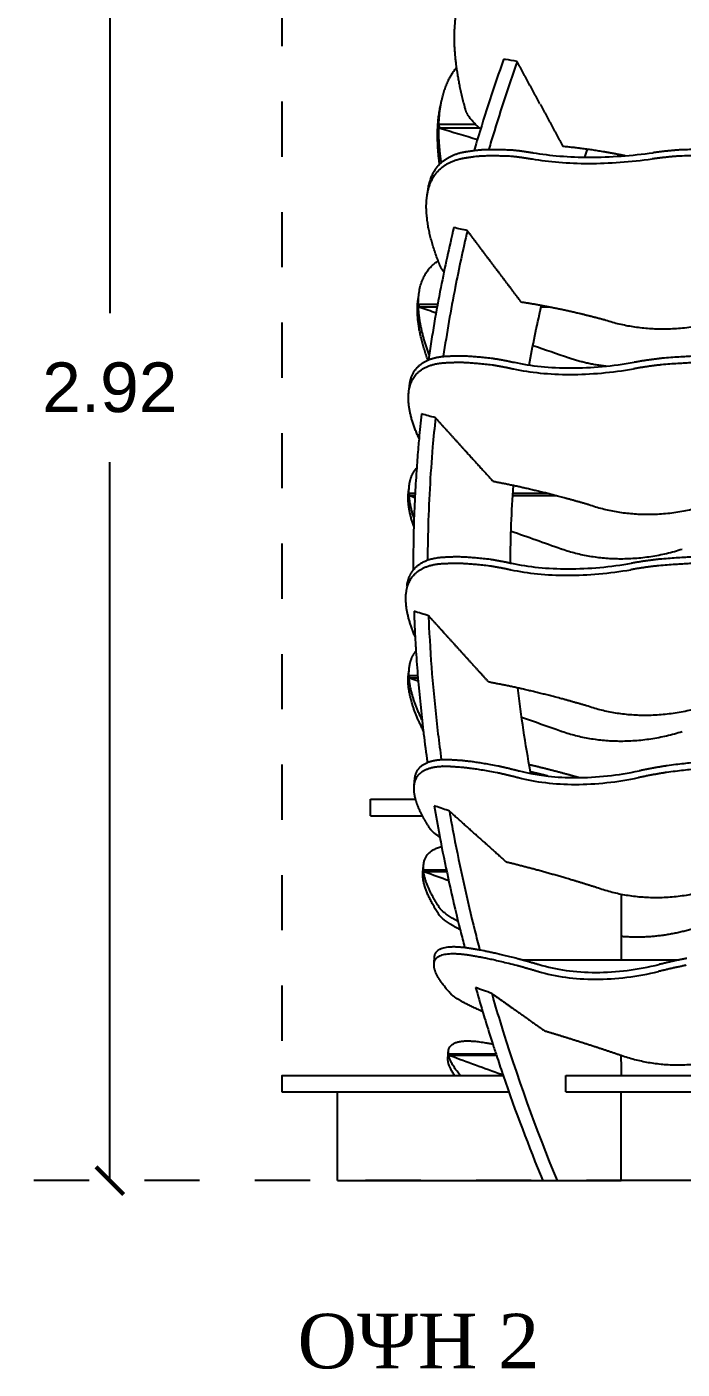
# Model space of a CAD drawing. Header units: metres. Extents: x -0.5 to 11.8, y -0.3 to 7.4.
# Drawn here: x 4.26 to 5.445, y -0.341 to 2.088 of the extents above; entities that cross this region are included whole.
import ezdxf

# ---------------------------------------------------------------- set-up
doc = ezdxf.new("R2010")
doc.units = ezdxf.units.M
doc.header["$MEASUREMENT"] = 0
doc.linetypes.add('HIDDEN', pattern=[9.525, 6.35, -3.175])
for name, color, linetype in [('a', 60, 'Continuous'), ('ΔΙΑΣΤΑΣΕΙΣ', 60, 'Continuous'), ('ΣΧΕΔΙΑ', 140, 'Continuous')]:
    doc.layers.add(name, color=color, linetype=linetype)
doc.styles.get("Standard").update_dxf_attribs({"font": 'swissel.ttf'})
doc.styles.add('style1', font='times.ttf')
doc.dimstyles.new('Copy of STANDARD_ACAD', dxfattribs={"dimtxt": 0.1, "dimasz": 0.1, "dimexe": 0.15, "dimexo": 0.0625, "dimgap": 0.09, "dimtad": 0, "dimtih": 1, "dimtoh": 1, "dimzin": 0, "dimdsep": 46, "dimtxsty": 'Standard', "dimblk": 'ARCHTICK', "dimcen": 0.09, "dimadec": 0, "dimazin": 0, "dimtfac": 1, "dimtofl": 0, "dimtmove": 0, "dimatfit": 3, "dimfxl": 1, "dimtolj": 1, "dimtzin": 0, "dimarcsym": 0})

# ---------------------------------------------------------------- blocks, each defined once
blk = doc.blocks.new('_ArchTick')
at = {"color": 0, "linetype": 'ByBlock', "const_width": 0.15}
blk.add_lwpolyline([(-0.5, -0.5), (0.5, 0.5)], dxfattribs=at)
blk = doc.blocks.new('*D7')
at = {"layer": 'Defpoints', "color": 0, "linetype": 'HIDDEN', "ltscale": 0.01, "transparency": 16777216}
for p in [(4.4096, 2.92), (5.8904, 2.92), (5.6346, 0)]:
    blk.add_point(p, dxfattribs=at)
at = {"layer": 'ΔΙΑΣΤΑΣΕΙΣ', "color": 0, "linetype": 'HIDDEN', "lineweight": -2, "ltscale": 0.01, "transparency": 16777216}
for p, q in [((5.8279, 2.92), (4.2596, 2.92)), ((5.5721, 0), (4.2596, 0))]:
    blk.add_line(p, q, dxfattribs=at)
at = {"layer": 'ΔΙΑΣΤΑΣΕΙΣ', "color": 0, "linetype": 'Continuous', "lineweight": -2, "ltscale": 0.01, "transparency": 16777216}
for p, q in [((4.4096, 2.92), (4.4096, 1.5702)), ((4.4096, 0), (4.4096, 1.3002))]:
    blk.add_line(p, q, dxfattribs=at)
at = {"layer": 'ΔΙΑΣΤΑΣΕΙΣ', "color": 0, "linetype": 'HIDDEN', "lineweight": -2, "ltscale": 0.01, "transparency": 16777216, "xscale": 0.05, "yscale": 0.05, "zscale": 0.05}
for p, rotation in [((4.4096, 2.92), 90), ((4.4096, 0), 270)]:
    blk.add_blockref('_ArchTick', p, dxfattribs=dict(at, rotation=rotation))
at = {"layer": 'ΔΙΑΣΤΑΣΕΙΣ', "color": 0, "linetype": 'HIDDEN', "lineweight": 5, "ltscale": 0.01, "transparency": 16777216, "insert": (4.4096, 1.4352), "char_height": 0.09, "attachment_point": 5}
blk.add_mtext('\\A1;2.92', dxfattribs=at)
blk = doc.blocks.new('*D14')
at = {"layer": 'a', "color": 0, "linetype": 'HIDDEN', "lineweight": -2, "ltscale": 0.01, "transparency": 16777216}
for p, q in [((4.7216, 0.253), (4.7216, 3.3452)), ((7.5378, 1.1612), (7.5378, 3.3452))]:
    blk.add_line(p, q, dxfattribs=at)
at = {"layer": 'a', "color": 0, "linetype": 'Continuous', "lineweight": -2, "ltscale": 0.01, "transparency": 16777216}
for p, q in [((4.7216, 3.1952), (5.9942, 3.1952)), ((7.5378, 3.1952), (6.4442, 3.1952))]:
    blk.add_line(p, q, dxfattribs=at)
at = {"layer": 'Defpoints', "color": 0, "linetype": 'HIDDEN', "ltscale": 0.01, "transparency": 16777216}
for p in [(7.5378, 3.1952), (7.5378, 1.0987), (4.7216, 0.1905)]:
    blk.add_point(p, dxfattribs=at)
at = {"layer": 'a', "color": 0, "linetype": 'HIDDEN', "lineweight": -2, "ltscale": 0.01, "transparency": 16777216, "xscale": 0.05, "yscale": 0.05, "zscale": 0.05, "rotation": 180}
blk.add_blockref('_ArchTick', (4.7216, 3.1952), dxfattribs=at)
at = {"layer": 'a', "color": 0, "linetype": 'HIDDEN', "lineweight": -2, "ltscale": 0.01, "transparency": 16777216, "xscale": 0.05, "yscale": 0.05, "zscale": 0.05}
blk.add_blockref('_ArchTick', (7.5378, 3.1952), dxfattribs=at)
at = {"layer": 'a', "color": 0, "linetype": 'HIDDEN', "lineweight": 5, "ltscale": 0.01, "transparency": 16777216, "insert": (6.2192, 3.1952), "char_height": 0.09, "attachment_point": 5}
blk.add_mtext('\\A1;2.82', dxfattribs=at)

msp = doc.modelspace()

# ---------------------------------------------------------------- linework, layer by layer
at = {"layer": 'ΣΧΕΔΙΑ'}
for points, weights in [([(5.037, 2.0148), (5.0284, 2.0766), (5.0382, 2.122)], [0.965268577074, 0.943550551444, 0.944179851184]), ([(5.01, 1.9557), (5.0179, 1.9917), (5.037, 2.0148)], [0.944190736871, 0.944828446804, 0.959682174911]), ([(5.0532, 1.9381), (5.042, 1.9786), (5.037, 2.0148)], [1, 0.978491986492, 0.965268577074]), ([(5.0062, 1.8395), (4.9979, 1.9008), (5.0078, 1.9457)], [0.964689832313, 0.943395782778, 0.944190739677]), ([(5.0048, 1.9112), (5.0055, 1.9353), (5.01, 1.9557)], [0.948023951173, 0.943829753662, 0.944190736871]), ([(5.0785, 1.9049), (5.0582, 1.9221), (5.0532, 1.9381)], [0.85474022884, 0.866737033381, 1]), ([(5.0094, 1.8426), (5.0038, 1.8796), (5.0048, 1.9112)], [0.967197105297, 0.953593829437, 0.948023951173]), ([(5.0803, 1.9035), (5.0794, 1.9042), (5.0785, 1.9049)], [0.853934365604, 0.854225815841, 0.85474022884]), ([(5.1352, 1.8543), (5.1536, 1.8526), (5.1736, 1.849)], [0.931709150307, 0.919797461204, 0.911534052656]), ([(5.1368, 1.8655), (5.1552, 1.8638), (5.1753, 1.8603)], [0.931709150307, 0.919797461204, 0.911534052656]), ([(5.4415, 1.8543), (5.4163, 1.8526), (5.3908, 1.849)], [0.931709150307, 0.919797461204, 0.911534052656]), ([(5.4432, 1.8655), (5.418, 1.8638), (5.3925, 1.8603)], [0.931709150307, 0.919797461204, 0.911534052656]), ([(4.9852, 1.7936), (4.9899, 1.825), (5.0096, 1.8428)], [0.944488214158, 0.942059292594, 0.957722824071]), ([(5.0037, 1.6644), (4.9766, 1.7351), (4.9835, 1.7823)], [0.993032639439, 0.948153955032, 0.944488189061]), ([(4.9692, 1.6079), (4.9751, 1.647), (5.004, 1.6646)], [0.944459949171, 0.941574139596, 0.96665127307]), ([(5.0078, 1.6542), (5.0057, 1.6593), (5.0037, 1.6644)], [1, 0.996400288016, 0.993032639439]), ([(5.0141, 1.6447), (5.0098, 1.6498), (5.0078, 1.6542)], [0.914824293117, 0.948278867261, 1]), ([(4.9677, 1.5857), (4.9676, 1.5975), (4.9692, 1.6079)], [0.948023951173, 0.945234568399, 0.944459949171]), ([(4.9851, 1.485), (4.9607, 1.5517), (4.9675, 1.5967)], [0.988679679681, 0.947803325056, 0.944459952014]), ([(4.9873, 1.4948), (4.9682, 1.5464), (4.9677, 1.5857)], [0.989638068341, 0.957414297316, 0.948023951173]), ([(5.5214, 1.5577), (5.4077, 1.5232), (5.3042, 1.5577)], [1, 0.942516937305, 1]), ([(5.1025, 1.4883), (5.1209, 1.4854), (5.1411, 1.481)], [0.931709150307, 0.919797461204, 0.911534052656]), ([(5.2404, 1.4892), (5.2414, 1.4889), (5.2423, 1.4886)], [1, 0.999995272665, 1]), ([(5.2424, 1.4885), (5.2742, 1.478), (5.3086, 1.4742)], [0.998890298943, 0.981286084859, 0.974897499644]), ([(5.4088, 1.4883), (5.3837, 1.4854), (5.3583, 1.481)], [0.931709150307, 0.919797461204, 0.911534052656]), ([(5.1011, 1.4765), (5.1195, 1.4737), (5.1397, 1.4692)], [0.931709150307, 0.919797461204, 0.911534052656]), ([(5.4074, 1.4765), (5.3823, 1.4737), (5.3569, 1.4692)], [0.931709150307, 0.919797461204, 0.911534052656]), ([(4.969, 1.3427), (4.9463, 1.3934), (4.9504, 1.4272)], [0.985698336571, 0.949467796765, 0.944839854478]), ([(4.9514, 1.2582), (4.9538, 1.2775), (4.9649, 1.29)], [0.944807465866, 0.942247115147, 0.949844881256]), ([(4.9509, 1.2434), (4.9505, 1.2512), (4.9514, 1.2582)], [0.948023951173, 0.945740791312, 0.944807465866]), ([(4.9599, 1.199), (4.9517, 1.2236), (4.9509, 1.2434)], [0.96843490203, 0.953843922386, 0.948023951173]), ([(5.4936, 1.223), (5.3806, 1.1868), (5.2764, 1.223)], [1, 0.942516937305, 1]), ([(5.2258, 1.1437), (5.2267, 1.1433), (5.2277, 1.143)], [1, 0.999995272665, 1]), ([(5.2278, 1.143), (5.3322, 1.1072), (5.4448, 1.143)], [0.998890298943, 0.943630057768, 0.998883460554]), ([(5.0978, 1.1247), (5.1154, 1.122), (5.1346, 1.1178)], [0.931709150307, 0.920333567753, 0.912285261158]), ([(5.1346, 1.1178), (5.1355, 1.1176), (5.1364, 1.1174)], [0.912285261158, 0.911905961913, 0.911534052656]), ([(5.4041, 1.1247), (5.379, 1.1219), (5.3536, 1.1174)], [0.931709150307, 0.919797461204, 0.911534052656]), ([(4.9471, 1.0754), (4.9492, 1.0932), (4.9588, 1.1053)], [0.94483987698, 0.942423523655, 0.948622132377]), ([(5.0964, 1.1129), (5.1148, 1.1101), (5.135, 1.1057)], [0.931709150307, 0.919797461204, 0.911534052656]), ([(5.4027, 1.1129), (5.3776, 1.1101), (5.3522, 1.1057)], [0.931709150307, 0.919797461204, 0.911534052656]), ([(4.9619, 0.9846), (4.9419, 1.0317), (4.9457, 1.0637)], [0.981695758072, 0.949205685774, 0.944839854478]), ([(4.9514, 0.9282), (4.9536, 0.9462), (4.9634, 0.9583)], [0.944807465866, 0.942420614876, 0.948861816211]), ([(4.9509, 0.9134), (4.9505, 0.9212), (4.9514, 0.9282)], [0.948023951173, 0.945740791312, 0.944807465866]), ([(4.9743, 0.8341), (4.9522, 0.88), (4.9509, 0.9134)], [0.992871654019, 0.957877357592, 0.948023951173]), ([(5.4889, 0.8594), (5.3759, 0.8233), (5.2717, 0.8594)], [1, 0.942516937305, 1]), ([(5.2258, 0.8137), (5.2267, 0.8133), (5.2277, 0.813)], [1, 0.999995272665, 1]), ([(5.2278, 0.813), (5.3322, 0.7772), (5.4448, 0.813)], [0.998890298943, 0.943630057768, 0.998883460554]), ([(4.9612, 0.7266), (4.9632, 0.7482), (4.9843, 0.7569)], [0.945202554626, 0.940425473151, 0.957582234549]), ([(5.1102, 0.7387), (5.1287, 0.7347), (5.149, 0.7294)], [0.931709150307, 0.919797461204, 0.911534052656]), ([(5.1113, 0.7509), (5.1299, 0.7469), (5.1501, 0.7416)], [0.931709150307, 0.919797461204, 0.911534052656]), ([(5.4165, 0.7387), (5.3915, 0.7347), (5.3662, 0.7294)], [0.931709150307, 0.919797461204, 0.911534052656]), ([(5.4177, 0.7509), (5.3926, 0.7469), (5.3673, 0.7416)], [0.931709150307, 0.919797461204, 0.911534052656]), ([(4.9628, 0.6905), (4.9591, 0.7038), (4.9601, 0.7144)], [0.955180354753, 0.94754790487, 0.945202540085]), ([(4.8814, 0.6905), (4.9206, 0.6905), (4.9631, 0.6905)], [1, 0.991722224563, 0.985582328098]), ([(4.9751, 0.6605), (4.9665, 0.6768), (4.9628, 0.6905)], [0.976840967657, 0.963137450214, 0.955180354753]), ([(4.8814, 0.6605), (4.9261, 0.6605), (4.9752, 0.6605)], [1, 0.990558009347, 0.983897543689]), ([(4.9897, 0.636), (4.9812, 0.6488), (4.9751, 0.6605)], [1, 0.986878832687, 0.976840967657]), ([(5.0065, 0.6216), (4.9939, 0.63), (4.9897, 0.636)], [0.870280887364, 0.903047685071, 1]), ([(4.9772, 0.5713), (4.9797, 0.5975), (5.0098, 0.6045)], [0.94517430051, 0.939471015116, 0.965904082384]), ([(5.0056, 0.4807), (4.9732, 0.5297), (4.976, 0.5591)], [1, 0.951680011257, 0.945174320186]), ([(4.9771, 0.562), (4.9767, 0.5669), (4.9772, 0.5713)], [0.948023951173, 0.946139203945, 0.94517430051]), ([(5.0067, 0.4929), (4.9794, 0.5343), (4.9771, 0.562)], [1, 0.958846675095, 0.948023951173]), ([(5.5079, 0.5301), (5.3958, 0.4926), (5.2907, 0.5301)], [1, 0.942516937305, 1]), ([(5.0399, 0.4688), (5.0137, 0.4832), (5.0067, 0.4929)], [0.853601478099, 0.850899666389, 1]), ([(5.0434, 0.454), (5.0132, 0.4699), (5.0056, 0.4807)], [0.855218320172, 0.837938548562, 1]), ([(5.3346, 0.4424), (5.4046, 0.4364), (5.4734, 0.4592)], [0.973114340058, 0.964098270852, 0.998883460554]), ([(4.997, 0.4046), (4.9986, 0.4287), (5.0517, 0.4221)], [0.945523548925, 0.936470586114, 0.98761668617]), ([(5.0273, 0.337), (4.9948, 0.3728), (4.9961, 0.3921)], [1, 0.952880985366, 0.945523543751]), ([(5.1461, 0.3897), (5.1647, 0.3847), (5.1851, 0.3785)], [0.931709150307, 0.919797461204, 0.911534052656]), ([(5.147, 0.4023), (5.1656, 0.3973), (5.186, 0.3911)], [0.931709150307, 0.919797461204, 0.911534052656]), ([(5.4524, 0.3897), (5.4275, 0.3847), (5.4023, 0.3785)], [0.931709150307, 0.919797461204, 0.911534052656]), ([(5.4533, 0.4023), (5.4283, 0.3973), (5.4032, 0.3911)], [0.931709150307, 0.919797461204, 0.911534052656]), ([(5.0841, 0.3061), (5.0381, 0.3258), (5.0273, 0.337)], [0.880949884259, 0.790212064376, 1]), ([(5.0331, 0.1905), (5.0203, 0.2095), (5.0212, 0.2216)], [0.970279150508, 0.950079300041, 0.945502746297]), ([(5.0223, 0.2288), (5.0219, 0.2316), (5.0221, 0.2341)], [0.948023951173, 0.946437456674, 0.945502718113]), ([(5.0434, 0.1905), (5.0245, 0.2138), (5.0223, 0.2288)], [0.984942805398, 0.956711539275, 0.948023951173]), ([(5.3347, 0.2262), (5.3328, 0.2269), (5.3308, 0.2276)], [0.997777005132, 0.998866136926, 1]), ([(5.5448, 0.2265), (5.4373, 0.1905), (5.3347, 0.2262)], [0.998286581511, 0.944486356356, 0.997777005132]), ([(4.7216, 0.1905), (4.7216, 0.1905), (5.0334, 0.1905)], [1, 0.848880531544, 0.853702493476]), ([(5.0334, 0.1905), (5.0752, 0.1905), (5.1212, 0.1905)], [0.853702493476, 0.854352261461, 0.857833620796]), ([(5.2347, 0.1905), (5.3882, 0.1905), (5.5618, 0.1905)], [0.870122251569, 0.891969698138, 0.942624853474]), ([(4.7216, 0.1605), (4.7216, 0.1605), (4.8219, 0.1605)], [1, 0.913080157471, 0.87774948492]), ([(4.8219, 0.1605), (4.9306, 0.1605), (5.1315, 0.1605)], [0.87774948492, 0.842447538732, 0.858650905255]), ([(5.2347, 0.1605), (5.3816, 0.1605), (5.5472, 0.1605)], [0.870128332036, 0.891007146232, 0.938186197069])]:
    msp.add_rational_spline(points, weights, degree=2, dxfattribs=at)
for points, degree, knots in [([(5.1218, 2.0291), (5.1048, 1.9812), (5.0869, 1.9265), (5.0704, 1.8702), (5.0687, 1.8645)], 3, [7.2709953, 7.2709953, 7.2709953, 7.2709953, 7.4471007, 7.466907, 7.466907, 7.466907, 7.466907]), ([(5.1465, 2.0255), (5.13, 1.9788), (5.1127, 1.9259), (5.0967, 1.8716), (5.0953, 1.8666)], 3, [7.275397, 7.275397, 7.275397, 7.275397, 7.4471007, 7.464482, 7.464482, 7.464482, 7.464482]), ([(5.1465, 2.0255), (5.1394, 2.0267), (5.1323, 2.0279), (5.1253, 2.0291), (5.1245, 2.0292), (5.1236, 2.0294), (5.1228, 2.0295)], 3, [0, 0, 0, 0, 0.0262863, 0.0262863, 0.0262863, 0.02939282, 0.02939282, 0.02939282, 0.02939282]), ([(5.1736, 1.849), (5.2036, 1.8439), (5.2386, 1.8409), (5.313, 1.8409), (5.3524, 1.8439), (5.3908, 1.849)], 3, [0, 0, 0, 0, 0.500337, 0.500337, 1.000843, 1.000843, 1.000843, 1.000843]), ([(5.1753, 1.8603), (5.2053, 1.8552), (5.2403, 1.8522), (5.3147, 1.8522), (5.354, 1.8552), (5.3925, 1.8603)], 3, [0, 0, 0, 0, 0.500337, 0.500337, 1.000843, 1.000843, 1.000843, 1.000843]), ([(5.0319, 1.7248), (5.0234, 1.6893), (5.0064, 1.6108), (4.9924, 1.5298), (4.986, 1.4854)], 3, [7.6248495, 7.6248495, 7.6248495, 7.6248495, 7.7428822, 7.88149, 7.88149, 7.88149, 7.88149]), ([(5.0565, 1.7192), (5.0486, 1.6855), (5.0325, 1.6109), (5.0192, 1.534), (5.0129, 1.4919)], 3, [7.6310653, 7.6310653, 7.6310653, 7.6310653, 7.7428822, 7.874764, 7.874764, 7.874764, 7.874764]), ([(5.1397, 1.4692), (5.1698, 1.4627), (5.2049, 1.459), (5.2793, 1.459), (5.3185, 1.4627), (5.3569, 1.4692)], 3, [0, 0, 0, 0, 0.500337, 0.500337, 1.000843, 1.000843, 1.000843, 1.000843]), ([(5.1411, 1.481), (5.1712, 1.4745), (5.2063, 1.4708), (5.2807, 1.4708), (5.3199, 1.4745), (5.3583, 1.481)], 3, [0, 0, 0, 0, 0.500337, 0.500337, 1.000843, 1.000843, 1.000843, 1.000843]), ([(4.9987, 1.3806), (4.9968, 1.363), (4.9903, 1.2953), (4.9855, 1.2092), (4.9845, 1.1406), (4.9844, 1.1231)], 3, [7.9897174, 7.9897174, 7.9897174, 7.9897174, 8.0434606, 8.196589, 8.2491891, 8.2491891, 8.2491891, 8.2491891]), ([(4.969, 1.3427), (4.9685, 1.3377), (4.967, 1.3203), (4.9656, 1.3027), (4.9647, 1.2902)], 3, [8.02833311, 8.02833311, 8.02833311, 8.02833311, 8.04346061, 8.08152457, 8.08152457, 8.08152457, 8.08152457]), ([(5.051, 1.3228), (5.0537, 1.3199), (5.0563, 1.317), (5.0796, 1.2913), (5.1028, 1.2657)], 2, [0, 0, 0, 0.0122942, 0.0122942, 0.1195417, 0.1195417, 0.1195417]), ([(4.9594, 1.1844), (4.9593, 1.1815), (4.9586, 1.155), (4.9584, 1.1285), (4.9585, 1.1049)], 3, [8.18779841, 8.18779841, 8.18779841, 8.18779841, 8.19658902, 8.26737565, 8.26737565, 8.26737565, 8.26737565]), ([(5.135, 1.1057), (5.1651, 1.0992), (5.2002, 1.0955), (5.2746, 1.0955), (5.3139, 1.0992), (5.3522, 1.1057)], 3, [0, 0, 0, 0, 0.500337, 0.500337, 1.000843, 1.000843, 1.000843, 1.000843]), ([(5.1364, 1.1174), (5.1665, 1.1109), (5.2016, 1.1072), (5.276, 1.1072), (5.3153, 1.1109), (5.3536, 1.1174)], 3, [0, 0, 0, 0, 0.500337, 0.500337, 1.000843, 1.000843, 1.000843, 1.000843]), ([(4.9599, 1.0304), (4.9602, 1.0211), (4.9608, 1.0058), (4.9616, 0.9906), (4.9619, 0.9846)], 3, [8.34193113, 8.34193113, 8.34193113, 8.34193113, 8.36997221, 8.38789842, 8.38789842, 8.38789842, 8.38789842]), ([(4.9862, 1.0224), (4.9864, 1.0157), (4.9894, 0.9438), (4.9969, 0.8565), (5.0072, 0.7776), (5.0093, 0.762)], 3, [8.3499859, 8.3499859, 8.3499859, 8.3499859, 8.3699722, 8.5665126, 8.6148472, 8.6148472, 8.6148472, 8.6148472]), ([(5.0951, 0.9022), (5.0678, 0.9323), (5.0406, 0.9623), (5.0399, 0.9631), (5.0391, 0.9639)], 2, [0, 0, 0, 0.1278358, 0.1278358, 0.1313166, 0.1313166, 0.1313166]), ([(4.967, 0.9093), (4.9668, 0.9093), (4.9665, 0.9093), (4.9599, 0.9093), (4.9532, 0.9093)], 2, [1.97571752, 1.97571752, 1.97571752, 1.97629065, 1.97629065, 1.9926493, 1.9926493, 1.9926493]), ([(4.9765, 0.8149), (4.9768, 0.8129), (4.9791, 0.7934), (4.9816, 0.774), (4.9841, 0.7568)], 3, [8.56026169, 8.56026169, 8.56026169, 8.56026169, 8.56651264, 8.62029869, 8.62029869, 8.62029869, 8.62029869]), ([(5.149, 0.7294), (5.1793, 0.7215), (5.2144, 0.7171), (5.2888, 0.7171), (5.328, 0.7215), (5.3662, 0.7294)], 3, [0, 0, 0, 0, 0.500337, 0.500337, 1.000843, 1.000843, 1.000843, 1.000843]), ([(5.2025, 0.7321), (5.2186, 0.7303), (5.2355, 0.7294), (5.29, 0.7294), (5.3291, 0.7338), (5.3673, 0.7416)], 3, [0.2675788, 0.2675788, 0.2675788, 0.2675788, 0.5003374, 0.5003374, 1.0008429, 1.0008429, 1.0008429, 1.0008429]), ([(4.9963, 0.6785), (4.9993, 0.6606), (5.0027, 0.6416), (5.0063, 0.6228), (5.0065, 0.6216)], 3, [8.70229548, 8.70229548, 8.70229548, 8.70229548, 8.75915076, 8.76277731, 8.76277731, 8.76277731, 8.76277731]), ([(5.0239, 0.6689), (5.0264, 0.6542), (5.0399, 0.5803), (5.0584, 0.4966), (5.0757, 0.4291), (5.0786, 0.4178)], 3, [8.712432, 8.712432, 8.712432, 8.712432, 8.7591508, 8.9482661, 8.9866697, 8.9866697, 8.9866697, 8.9866697]), ([(5.073, 0.6248), (5.0742, 0.6237), (5.0754, 0.6227), (5.1012, 0.5995), (5.1269, 0.5764)], 2, [-0.1237077, -0.1237077, -0.1237077, -0.1182167, -0.1182167, 0, 0, 0]), ([(5.0434, 0.454), (5.0436, 0.4533), (5.0462, 0.4427), (5.0489, 0.432), (5.0515, 0.4222)], 3, [8.94594769, 8.94594769, 8.94594769, 8.94594769, 8.94826614, 8.98172891, 8.98172891, 8.98172891, 8.98172891]), ([(5.186, 0.3911), (5.2164, 0.382), (5.2517, 0.3769), (5.3261, 0.3769), (5.3652, 0.382), (5.4032, 0.3911)], 3, [0, 0, 0, 0, 0.500337, 0.500337, 1.000843, 1.000843, 1.000843, 1.000843]), ([(5.1851, 0.3785), (5.2156, 0.3694), (5.2508, 0.3644), (5.3253, 0.3644), (5.3643, 0.3694), (5.4023, 0.3785)], 3, [0, 0, 0, 0, 0.500337, 0.500337, 1.000843, 1.000843, 1.000843, 1.000843]), ([(5.1004, 0.3387), (5.1051, 0.3223), (5.1404, 0.2038), (5.1809, 0.0919), (5.2187, 0)], 3, [9.0769079, 9.0769079, 9.0769079, 9.0769079, 9.1337025, 9.4905261, 9.4905261, 9.4905261, 9.4905261]), ([(5.1004, 0.3387), (5.1245, 0.3217), (5.1486, 0.3046), (5.1727, 0.2876), (5.1967, 0.2705)], 2, [-0.2179491, -0.2179491, -0.2179491, -0.1089745, -0.1089745, 0, 0, 0]), ([(5.084, 0.3063), (5.0856, 0.3008), (5.0916, 0.281), (5.0977, 0.2615), (5.1023, 0.2474)], 3, [9.11457331, 9.11457331, 9.11457331, 9.11457331, 9.13370251, 9.18386565, 9.18386565, 9.18386565, 9.18386565]), ([(5.0248, 0.2265), (5.0559, 0.2151), (5.0869, 0.2038), (5.118, 0.1925), (5.118, 0.1925), (5.118, 0.1925), (5.118, 0.1925), (5.1189, 0.1921), (5.1199, 0.1918), (5.1208, 0.1915)], 3, [-0.1057726, -0.1057726, -0.1057726, -0.1057726, -0.0005239, -0.0005239, -0.0005239, -0.0005222, -0.0005222, -0.0005222, 0.0025813, 0.0025813, 0.0025813, 0.0025813]), ([(5.1091, 0.2265), (5.1127, 0.2153), (5.1164, 0.2042), (5.1202, 0.1931), (5.1205, 0.1922), (5.1208, 0.1914), (5.1211, 0.1905)], 3, [9.20883133, 9.20883133, 9.20883133, 9.20883133, 9.24895937, 9.24895937, 9.24895937, 9.25217517, 9.25217517, 9.25217517, 9.25217517])]:
    msp.add_open_spline(points, degree=degree, knots=knots, dxfattribs=at)
for points, degree in [([(5.122, 2.0297), (5.1221, 2.0294), (5.1223, 2.029)], 2), ([(5.1877, 1.9487), (5.1671, 1.9871), (5.1465, 2.0255)], 2), ([(5.1878, 1.9485), (5.2085, 1.9101), (5.2292, 1.8716)], 2), ([(5.0716, 1.9112), (5.0382, 1.9112), (5.0048, 1.9112)], 2), ([(5.0068, 1.9049), (5.0058, 1.9081), (5.0048, 1.9112)], 2), ([(5.0789, 1.9049), (5.0429, 1.9049), (5.0068, 1.9049)], 2), ([(5.0068, 1.9049), (5.0294, 1.8981), (5.052, 1.8912), (5.0745, 1.8843)], 3), ([(5.2689, 1.8522), (5.2706, 1.857), (5.2723, 1.8617), (5.274, 1.8665)], 3), ([(5.0565, 1.7192), (5.0483, 1.7211), (5.0401, 1.723), (5.0319, 1.7248)], 3), ([(5.1051, 1.6547), (5.0808, 1.6869), (5.0565, 1.7192)], 2), ([(5.154, 1.5898), (5.1296, 1.6222), (5.1053, 1.6545)], 2), ([(5.0027, 1.5857), (4.9852, 1.5857), (4.9677, 1.5857)], 2), ([(4.97, 1.5809), (4.9689, 1.5833), (4.9677, 1.5857)], 2), ([(5.0018, 1.5809), (4.9859, 1.5809), (4.97, 1.5809)], 2), ([(4.97, 1.5809), (4.9801, 1.5775), (4.9901, 1.5741), (5.0002, 1.5707)], 3), ([(5.1682, 1.4761), (5.1746, 1.5113), (5.1818, 1.5463), (5.1898, 1.5809)], 3), ([(5.1898, 1.5809), (5.19, 1.5818), (5.1902, 1.5827), (5.1904, 1.5837)], 3), ([(5.2052, 1.5809), (5.1975, 1.5809), (5.1898, 1.5809)], 2), ([(5.1749, 1.5116), (5.1968, 1.5042), (5.2186, 1.4967), (5.2404, 1.4892)], 3), ([(4.9735, 1.3875), (4.9718, 1.3726), (4.9703, 1.3577), (4.969, 1.3427)], 3), ([(4.9987, 1.3806), (4.9903, 1.3829), (4.9819, 1.3852), (4.9735, 1.3875)], 3), ([(5.0505, 1.3234), (5.0246, 1.352), (4.9987, 1.3806)], 2), ([(5.0503, 1.323), (5.0507, 1.3229), (5.051, 1.3228)], 2), ([(4.9647, 1.2902), (4.9636, 1.2747), (4.9626, 1.2591), (4.9618, 1.2435)], 3), ([(4.9619, 1.2434), (4.9564, 1.2434), (4.9509, 1.2434)], 2), ([(4.9532, 1.2393), (4.952, 1.2413), (4.9509, 1.2434)], 2), ([(4.9616, 1.2393), (4.9574, 1.2393), (4.9532, 1.2393)], 2), ([(4.9532, 1.2393), (4.956, 1.2384), (4.9587, 1.2374), (4.9615, 1.2365)], 3), ([(4.9616, 1.2396), (4.9616, 1.2387), (4.9615, 1.2378), (4.9615, 1.237)], 3), ([(4.9618, 1.2434), (4.9618, 1.2421), (4.9617, 1.2409), (4.9616, 1.2396)], 3), ([(4.9618, 1.2435), (4.9618, 1.2435), (4.9618, 1.2434), (4.9618, 1.2434)], 3), ([(5.1344, 1.1179), (5.1345, 1.1646), (5.1364, 1.2114), (5.1399, 1.2578)], 3), ([(5.2177, 1.2393), (5.1783, 1.2393), (5.1388, 1.2393)], 2), ([(5.2026, 1.2434), (5.1708, 1.2434), (5.139, 1.2434)], 2), ([(4.9615, 1.237), (4.9606, 1.2195), (4.9599, 1.202), (4.9594, 1.1844)], 3), ([(5.1355, 1.1756), (5.1656, 1.165), (5.1957, 1.1544), (5.2258, 1.1437)], 3), ([(4.9862, 1.0224), (4.9774, 1.0251), (4.9686, 1.0278), (4.9599, 1.0304)], 3), ([(5.0391, 0.9639), (5.0126, 0.9932), (4.9862, 1.0224)], 2), ([(4.9619, 0.9846), (4.9623, 0.9759), (4.9629, 0.9671), (4.9634, 0.9583)], 3), ([(4.9634, 0.9583), (4.9644, 0.9422), (4.9656, 0.926), (4.9669, 0.9099)], 3), ([(4.9667, 0.9134), (4.9588, 0.9134), (4.9509, 0.9134)], 2), ([(4.9532, 0.9093), (4.952, 0.9113), (4.9509, 0.9134)], 2), ([(4.9532, 0.9093), (4.958, 0.9077), (4.9627, 0.906), (4.9674, 0.9044)], 3), ([(4.9669, 0.9099), (4.9669, 0.9098), (4.967, 0.9096), (4.967, 0.9094)], 3), ([(4.967, 0.9094), (4.9696, 0.8777), (4.9728, 0.8462), (4.9765, 0.8149)], 3), ([(5.1706, 0.7399), (5.1613, 0.79), (5.1536, 0.8407), (5.1477, 0.8918)], 3), ([(5.1545, 0.8389), (5.1782, 0.8305), (5.202, 0.8221), (5.2258, 0.8137)], 3), ([(5.1501, 0.7416), (5.1569, 0.7399), (5.1639, 0.7383), (5.1711, 0.7369)], 3), ([(5.1711, 0.7369), (5.1709, 0.7379), (5.1708, 0.7389), (5.1706, 0.7399)], 3), ([(5.1711, 0.7369), (5.1812, 0.7349), (5.1917, 0.7333), (5.2025, 0.7321)], 3), ([(4.9601, 0.7144), (4.9607, 0.7205), (4.9612, 0.7266)], 2), ([(4.8814, 0.6605), (4.8814, 0.6755), (4.8814, 0.6905)], 2), ([(5.0214, 0.6698), (5.013, 0.6727), (5.0046, 0.6756), (4.9963, 0.6785)], 3), ([(5.0239, 0.6689), (5.0231, 0.6692), (5.0222, 0.6695), (5.0214, 0.6698)], 3), ([(5.073, 0.6248), (5.0484, 0.6469), (5.0239, 0.6689)], 2), ([(5.0065, 0.6216), (5.0076, 0.6159), (5.0087, 0.6102), (5.0098, 0.6045)], 3), ([(5.0098, 0.6045), (5.0199, 0.5534), (5.0311, 0.5032), (5.0434, 0.454)], 3), ([(4.976, 0.5591), (4.9761, 0.5606), (4.9772, 0.5713)], 2), ([(5.0185, 0.562), (4.9978, 0.562), (4.9771, 0.562)], 2), ([(4.9796, 0.5588), (4.9784, 0.5604), (4.9771, 0.562)], 2), ([(5.0192, 0.5588), (4.9994, 0.5588), (4.9796, 0.5588)], 2), ([(4.9796, 0.5588), (4.9941, 0.5537), (5.0085, 0.5485), (5.023, 0.5433)], 3), ([(5.3346, 0.5183), (5.3346, 0.4589), (5.3346, 0.3995)], 2), ([(4.9961, 0.3921), (4.9966, 0.3983), (4.997, 0.4046)], 2), ([(5.1574, 0.3994), (5.2984, 0.3994), (5.4394, 0.3994)], 2), ([(5.0713, 0.3495), (5.0755, 0.335), (5.0797, 0.3206), (5.084, 0.3063)], 3), ([(5.1004, 0.3387), (5.0907, 0.3423), (5.081, 0.3459), (5.0713, 0.3495)], 3), ([(5.1004, 0.3387), (5.1229, 0.3228), (5.1454, 0.3069)], 2), ([(5.1023, 0.2474), (5.1045, 0.2404), (5.1068, 0.2334), (5.1091, 0.2265)], 3), ([(5.0212, 0.2216), (5.0216, 0.2278), (5.022, 0.2341)], 2), ([(5.0248, 0.2265), (5.0235, 0.2277), (5.0223, 0.2288)], 2), ([(5.0237, 0.2288), (5.023, 0.2288), (5.0223, 0.2288)], 2), ([(5.0231, 0.2285), (5.0229, 0.2286), (5.0226, 0.2287), (5.0223, 0.2288)], 3), ([(5.1083, 0.2288), (5.066, 0.2288), (5.0237, 0.2288)], 2), ([(5.1091, 0.2265), (5.0669, 0.2265), (5.0248, 0.2265)], 2), ([(5.3342, 0.2264), (5.3343, 0.2144), (5.3345, 0.2024), (5.3346, 0.1905)], 3), ([(4.7216, 0.1605), (4.7216, 0.1755), (4.7216, 0.1905)], 2), ([(5.1211, 0.1904), (5.1435, 0.1248), (5.1675, 0.0614), (5.1927, 0)], 3), ([(5.2346, 0.1605), (5.2346, 0.1755), (5.2346, 0.1905)], 2), ([(4.8216, 0), (4.8216, 0.0802), (4.8216, 0.1605)], 2), ([(5.3346, 0), (5.3346, 0.0802), (5.3346, 0.1605)], 2), ([(4.8216, 0), (5.0072, 0), (5.1929, 0)], 2), ([(5.1927, 0), (5.2057, 0), (5.2187, 0)], 2), ([(5.2187, 0), (5.2766, 0), (5.3346, 0)], 2), ([(5.6346, 0), (5.4846, 0), (5.3346, 0)], 2)]:
    msp.add_open_spline(points, degree=degree, dxfattribs=at)
for points, weights, degree, knots in [([(5.3412, 1.8548), (5.323, 1.8586), (5.3052, 1.8616), (5.2663, 1.8683), (5.2292, 1.8716)], [0.999934983429, 0.999695715267, 1, 0.996990794624, 0.996570545408], 2, [2.7634322, 2.7634322, 2.7634322, 2.8346643, 2.8346643, 2.9902102, 2.9902102, 2.9902102]), ([(4.9835, 1.7823), (4.9923, 1.842), (5.0523, 1.851), (5.0601, 1.8522), (5.0678, 1.8533), (5.0879, 1.8564), (5.1352, 1.8543)], [0.944488189061, 0.939895230062, 1, 1, 1, 0.970376548073, 0.948940508878], 2, [3.5422444, 3.5422444, 3.5422444, 3.7990306, 3.7990306, 3.8560209, 3.8560209, 3.9482049, 3.9482049, 3.9482049]), ([(5.0096, 1.8428), (5.0267, 1.8581), (5.054, 1.8623), (5.0617, 1.8634), (5.0694, 1.8646), (5.0895, 1.8676), (5.1368, 1.8655)], [0.957722824071, 0.971679402227, 1, 1, 1, 0.970376548073, 0.948940508878], 2, [3.6780362, 3.6780362, 3.6780362, 3.7990306, 3.7990306, 3.8560209, 3.8560209, 3.9482049, 3.9482049, 3.9482049]), ([(5.8426, 1.6684), (5.7501, 1.8341), (5.5668, 1.851), (5.5542, 1.8522), (5.5415, 1.8533), (5.5086, 1.8564), (5.4415, 1.8543)], [0.990427126778, 0.893335573465, 1, 1, 1, 0.970376548073, 0.948940508878], 2, [3.3433272, 3.3433272, 3.3433272, 3.7990306, 3.7990306, 3.8560209, 3.8560209, 3.9482049, 3.9482049, 3.9482049]), ([(5.612, 1.8555), (5.5904, 1.8602), (5.5684, 1.8623), (5.5558, 1.8634), (5.5432, 1.8646), (5.5103, 1.8676), (5.4432, 1.8655)], [0.975317700882, 0.985871370178, 1, 1, 1, 0.970376548073, 0.948940508878], 2, [3.7386687, 3.7386687, 3.7386687, 3.7990306, 3.7990306, 3.8560209, 3.8560209, 3.9482049, 3.9482049, 3.9482049]), ([(5.3042, 1.5577), (5.2836, 1.5632), (5.2635, 1.5681), (5.2065, 1.5818), (5.154, 1.5898)], [1, 0.999659318534, 1, 0.995644828529, 0.996712556554], 2, [2.7549118, 2.7549118, 2.7549118, 2.8346643, 2.8346643, 3.0597832, 3.0597832, 3.0597832]), ([(4.9513, 1.4331), (4.9514, 1.4351), (4.9516, 1.4371), (4.9518, 1.439), (4.9545, 1.4615), (4.966, 1.4771), (4.986, 1.4854)], [1, 1, 1, 1, 0.996765951692, 1.00446756279, 1.0231048333], 3, [3.5191036, 3.5191036, 3.5191036, 3.5191036, 3.5341918, 3.5341918, 3.5341918, 3.7119335, 3.7119335, 3.7119335, 3.7119335]), ([(4.986, 1.4854), (5.0002, 1.4913), (5.0197, 1.4922), (5.0273, 1.4925), (5.035, 1.4929), (5.0551, 1.4937), (5.1025, 1.4883)], [0.966670244833, 0.979613578335, 1, 1, 1, 0.970376548073, 0.948940508878], 2, [3.7119335, 3.7119335, 3.7119335, 3.7990306, 3.7990306, 3.8560209, 3.8560209, 3.9482049, 3.9482049, 3.9482049]), ([(5.7366, 1.4263), (5.6488, 1.4892), (5.5341, 1.4922), (5.5214, 1.4925), (5.5088, 1.4929), (5.4759, 1.4937), (5.4088, 1.4883)], [0.947477100753, 0.930556951031, 1, 1, 1, 0.970376548073, 0.948940508878], 2, [3.5023484, 3.5023484, 3.5023484, 3.7990306, 3.7990306, 3.8560209, 3.8560209, 3.9482049, 3.9482049, 3.9482049]), ([(4.9504, 1.4272), (4.9564, 1.4777), (5.0182, 1.4804), (5.0259, 1.4807), (5.0336, 1.4811), (5.0537, 1.482), (5.1011, 1.4765)], [0.944839854478, 0.938010489375, 1, 1, 1, 0.970376548073, 0.948940508878], 2, [3.5341923, 3.5341923, 3.5341923, 3.7990306, 3.7990306, 3.8560209, 3.8560209, 3.9482049, 3.9482049, 3.9482049]), ([(5.82, 1.3245), (5.726, 1.4753), (5.5327, 1.4804), (5.52, 1.4807), (5.5074, 1.4811), (5.4745, 1.482), (5.4074, 1.4765)], [1, 0.888324260259, 1, 1, 1, 0.970376548073, 0.948940508878], 2, [3.3219173, 3.3219173, 3.3219173, 3.7990306, 3.7990306, 3.8560209, 3.8560209, 3.9482049, 3.9482049, 3.9482049]), ([(5.2764, 1.223), (5.2556, 1.2291), (5.2354, 1.2346), (5.1659, 1.2535), (5.1033, 1.2651)], [1, 0.999659318534, 1, 0.994725284399, 0.99740518326], 2, [2.7549118, 2.7549118, 2.7549118, 2.8346643, 2.8346643, 3.1073144, 3.1073144, 3.1073144]), ([(4.9594, 1.1844), (4.9511, 1.2083), (4.9478, 1.2292), (4.9499, 1.2464), (4.9502, 1.2484), (4.9505, 1.2503), (4.9509, 1.2522)], [0.970195722989, 0.955572570251, 0.947109821414, 0.944807476477, 0.944807476477, 0.944807476477, 0.944807476477], 3, [3.3975841, 3.3975841, 3.3975841, 3.3975841, 3.5348277, 3.5348277, 3.5348277, 3.5506328, 3.5506328, 3.5506328, 3.5506328]), ([(4.9457, 1.0637), (4.9517, 1.1142), (5.0136, 1.1169), (5.0212, 1.1172), (5.0289, 1.1175), (5.049, 1.1184), (5.0964, 1.1129)], [0.944839854478, 0.938010489375, 1, 1, 1, 0.970376548073, 0.948940508878], 2, [3.5341923, 3.5341923, 3.5341923, 3.7990306, 3.7990306, 3.8560209, 3.8560209, 3.9482049, 3.9482049, 3.9482049]), ([(4.9588, 1.1053), (4.9759, 1.1269), (5.015, 1.1286), (5.0227, 1.129), (5.0303, 1.1293), (5.0504, 1.1302), (5.0978, 1.1247)], [0.948622132377, 0.95994303711, 1, 1, 1, 0.970376548073, 0.948940508878], 2, [3.6278949, 3.6278949, 3.6278949, 3.7990306, 3.7990306, 3.8560209, 3.8560209, 3.9482049, 3.9482049, 3.9482049]), ([(5.8121, 0.9661), (5.7172, 1.1119), (5.528, 1.1169), (5.5154, 1.1172), (5.5027, 1.1175), (5.4698, 1.1184), (5.4027, 1.1129)], [0.995828866628, 0.890450301738, 1, 1, 1, 0.970376548073, 0.948940508878], 2, [3.3310004, 3.3310004, 3.3310004, 3.7990306, 3.7990306, 3.8560209, 3.8560209, 3.9482049, 3.9482049, 3.9482049]), ([(5.6997, 1.0832), (5.6224, 1.1262), (5.5294, 1.1286), (5.5168, 1.129), (5.5041, 1.1293), (5.4712, 1.1302), (5.4041, 1.1247)], [0.94418814536, 0.942956877031, 1, 1, 1, 0.970376548073, 0.948940508878], 2, [3.5553247, 3.5553247, 3.5553247, 3.7990306, 3.7990306, 3.8560209, 3.8560209, 3.9482049, 3.9482049, 3.9482049]), ([(4.9766, 0.8148), (4.9559, 0.8555), (4.9467, 0.89), (4.9499, 0.9164), (4.9502, 0.9184), (4.9505, 0.9203), (4.9509, 0.9222)], [0.99893503366, 0.966383348496, 0.948340829435, 0.944807476477, 0.944807476477, 0.944807476477, 0.944807476477], 3, [3.3242032, 3.3242032, 3.3242032, 3.3242032, 3.5348277, 3.5348277, 3.5348277, 3.5506328, 3.5506328, 3.5506328, 3.5506328]), ([(5.2717, 0.8594), (5.2509, 0.8655), (5.2307, 0.8711), (5.1592, 0.8905), (5.0951, 0.9022)], [1, 0.999659318534, 1, 0.994574455231, 0.997564949498], 2, [2.7549118, 2.7549118, 2.7549118, 2.8346643, 2.8346643, 3.1151108, 3.1151108, 3.1151108]), ([(4.9843, 0.7569), (5.0009, 0.7637), (5.0283, 0.7619), (5.036, 0.7614), (5.0437, 0.7609), (5.0638, 0.7596), (5.1113, 0.7509)], [0.957582234549, 0.971536388918, 1, 1, 1, 0.970376548073, 0.948940508878], 2, [3.6774253, 3.6774253, 3.6774253, 3.7990306, 3.7990306, 3.8560209, 3.8560209, 3.9482049, 3.9482049, 3.9482049]), ([(5.6704, 0.7485), (5.6097, 0.7646), (5.5428, 0.7619), (5.5301, 0.7614), (5.5175, 0.7609), (5.4846, 0.7596), (5.4177, 0.7509)], [0.947720454889, 0.958257848446, 1, 1, 1, 0.970376548073, 0.948940508878], 2, [3.6206952, 3.6206952, 3.6206952, 3.7990306, 3.7990306, 3.8560209, 3.8560209, 3.9482049, 3.9482049, 3.9482049]), ([(4.9601, 0.7144), (4.9637, 0.7538), (5.0272, 0.7497), (5.0349, 0.7492), (5.0426, 0.7487), (5.0627, 0.7474), (5.1102, 0.7387)], [0.945202540085, 0.936540170033, 1, 1, 1, 0.970376548073, 0.948940508878], 2, [3.5279106, 3.5279106, 3.5279106, 3.7990306, 3.7990306, 3.8560209, 3.8560209, 3.9482049, 3.9482049, 3.9482049]), ([(5.2582, 0.7293), (5.2509, 0.7314), (5.2436, 0.7334), (5.2364, 0.7354), (5.2133, 0.7416), (5.1908, 0.7473), (5.1689, 0.7524), (5.1687, 0.7524), (5.1685, 0.7525), (5.1683, 0.7525)], [0.999830561301, 0.999821696151, 0.999878175717, 1, 0.998247206982, 0.997153198765, 0.996717975349, 0.996717975349, 0.996717975349, 0.996717975349], 3, [2.7918863, 2.7918863, 2.7918863, 2.7918863, 2.8346643, 2.8346643, 2.8346643, 2.9705671, 2.9705671, 2.9705671, 2.9717747, 2.9717747, 2.9717747, 2.9717747]), ([(5.2025, 0.7321), (5.1918, 0.7348), (5.1813, 0.7374), (5.171, 0.7398), (5.1708, 0.7398), (5.1707, 0.7399), (5.1706, 0.7399)], [0.997946814111, 0.997416445175, 0.997032127173, 0.996793860106, 0.996793860106, 0.996793860106, 0.996793860106], 3, [2.89927327, 2.89927327, 2.89927327, 2.89927327, 2.9632628, 2.9632628, 2.9632628, 2.964062, 2.964062, 2.964062, 2.964062]), ([(5.832, 0.636), (5.7349, 0.7573), (5.5416, 0.7497), (5.529, 0.7492), (5.5164, 0.7487), (5.4834, 0.7474), (5.4165, 0.7387)], [1, 0.888324260259, 1, 1, 1, 0.970376548073, 0.948940508878], 2, [3.3219173, 3.3219173, 3.3219173, 3.7990306, 3.7990306, 3.8560209, 3.8560209, 3.9482049, 3.9482049, 3.9482049]), ([(5.2907, 0.5301), (5.2698, 0.5368), (5.2494, 0.5429), (5.1852, 0.5623), (5.1269, 0.5764)], [1, 0.999659318534, 1, 0.995154423259, 0.997021774537], 2, [2.7549118, 2.7549118, 2.7549118, 2.8346643, 2.8346643, 3.0851322, 3.0851322, 3.0851322]), ([(5.0517, 0.4221), (5.0574, 0.4214), (5.0636, 0.4204), (5.0713, 0.419), (5.079, 0.4177), (5.0992, 0.4142), (5.147, 0.4023)], [0.98761668617, 0.99342073187, 1, 1, 1, 0.970376548073, 0.948940508878], 2, [3.7709219, 3.7709219, 3.7709219, 3.7990306, 3.7990306, 3.8560209, 3.8560209, 3.9482049, 3.9482049, 3.9482049]), ([(4.9961, 0.3921), (4.998, 0.4189), (5.0628, 0.4078), (5.0705, 0.4065), (5.0782, 0.4051), (5.0983, 0.4017), (5.1461, 0.3897)], [0.945523543751, 0.935443274893, 1, 1, 1, 0.970376548073, 0.948940508878], 2, [3.5232243, 3.5232243, 3.5232243, 3.7990306, 3.7990306, 3.8560209, 3.8560209, 3.9482049, 3.9482049, 3.9482049]), ([(5.3308, 0.2276), (5.3097, 0.2348), (5.2892, 0.2415), (5.2414, 0.2571), (5.1967, 0.2705)], [1, 0.999659318534, 1, 0.996412551945, 0.996504633321], 2, [2.7549118, 2.7549118, 2.7549118, 2.8346643, 2.8346643, 3.0200995, 3.0200995, 3.0200995]), ([(5.0221, 0.2341), (5.0239, 0.2609), (5.0887, 0.2497), (5.0955, 0.2486), (5.1023, 0.2474)], [0.945502718113, 0.935510218354, 1, 1, 1], 2, [3.5235103, 3.5235103, 3.5235103, 3.7990306, 3.7990306, 3.8493085, 3.8493085, 3.8493085])]:
    msp.add_rational_spline(points, weights, degree=degree, knots=knots, dxfattribs=at)

# ---------------------------------------------------------------- texts
at = {"layer": 'ΔΙΑΣΤΑΣΕΙΣ', "style": 'style1'}
msp.add_text('ΟΨΗ 2', height=0.09881, dxfattribs=at).set_placement((4.7491, -0.3397))

# ---------------------------------------------------------------- dimensions: what is measured, and where the dimension line sits
at = {"layer": 'a', "linetype": 'HIDDEN', "lineweight": 5, "ltscale": 0.01}
dim = msp.add_linear_dim(base=(7.5378, 3.1952), p1=(4.7216, 0.1905), p2=(7.5378, 1.0987), dimstyle='Copy of STANDARD_ACAD', override={"dimtxt": 0.09, "dimasz": 0.05}, dxfattribs=at)
dim.commit()
dim.dimension.update_dxf_attribs({"geometry": '*D14', "text_midpoint": (6.2192, 3.1952), "dimtype": 160})
at = {"layer": 'ΔΙΑΣΤΑΣΕΙΣ', "linetype": 'HIDDEN', "lineweight": 5, "ltscale": 0.01}
dim = msp.add_linear_dim(base=(4.4096, 2.92), p1=(5.6346, 0), p2=(5.8904, 2.92), angle=90, dimstyle='Copy of STANDARD_ACAD', override={"dimtxt": 0.09, "dimasz": 0.05}, dxfattribs=at)
dim.commit()
dim.dimension.update_dxf_attribs({"geometry": '*D7', "text_midpoint": (4.4096, 1.4352), "dimtype": 160})

doc.saveas('drawing.dxf')
